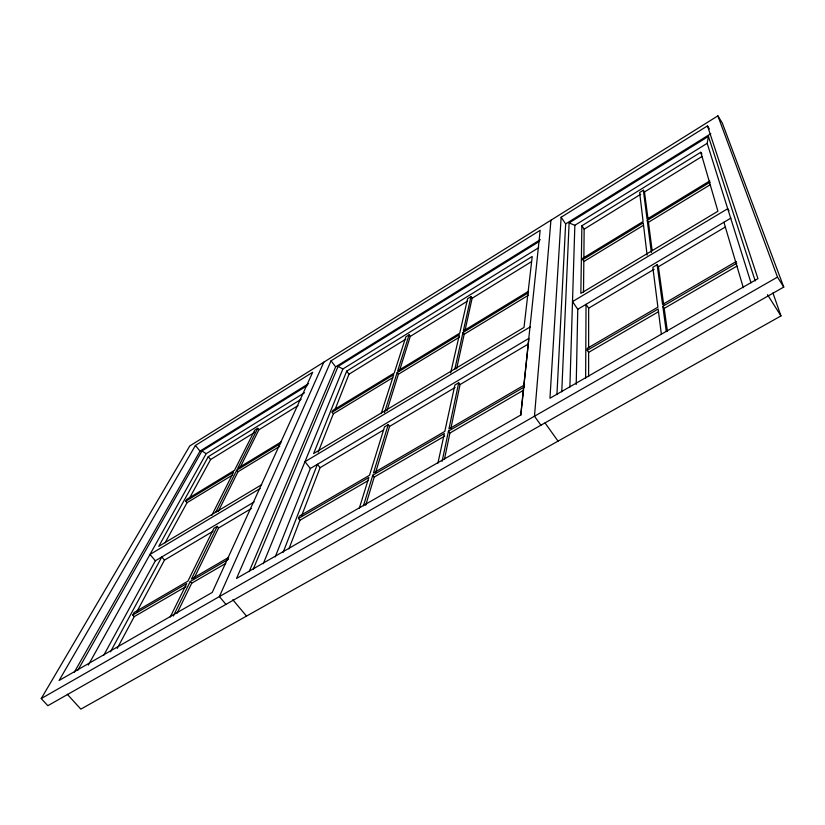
<?xml version="1.0" encoding="UTF-8"?>
<svg xmlns="http://www.w3.org/2000/svg" width="825" height="825" viewBox="0 0 825 825"><rect width="100%" height="100%" fill="white"/><g stroke="black" fill="none" stroke-linecap="round" stroke-linejoin="round"><path stroke-width="1.24" d="M588.627 376.592L588.637 352.368L587.225 350.316L587.225 348.377L657.907 307.168L652.822 267.331L657.123 264.763L658.422 266.743L663.795 305.322M588.637 347.861L588.658 308.179L586.039 304.343L585.637 378.52M583.502 292.132L583.822 261.566L582.615 258.349L643.098 221.533L639.633 192.503L643.356 190.214L644.48 191.957L647.945 218.439M583.863 257.668L584.152 229.154L581.883 225.761L700.786 152.264L701.91 154.048M581.883 225.761L580.841 293.391L717.915 211.241L700.786 152.264M576.211 384.512L577.758 309.272L572.509 301.599L727.712 208.715L729.001 210.767M569.879 387.09L574.85 225.297L707.169 143.333L708.438 136.393L569.106 222.936L561.753 391.793M556.937 394.567L565.641 223.915L561.134 217.233L707.479 125.895L709.376 128.948M561.134 217.233L549.955 398.238L757.948 278.644L707.479 125.895M550.925 220.223L534.476 416.213L540.922 425.205M520.802 415.284L528.887 338.374L310.334 468.507L275.21 556.937M444.386 459.525L449.914 433.043L523.617 390.184M450.883 428.412L460.041 384.574L528.217 344.077M442.097 461.309L448.48 431.114L524.391 386.904M460.041 384.574L458.71 382.759L448.934 428.99L524.587 384.893M437.931 463.103L444.345 433.527L372.797 475.2L363.454 505.808M456.607 368.775L464.197 334.259L528.577 295.133M465.083 330.237L472.117 298.258L531.228 261.803M454.75 369.435L462.969 332.547L528.443 292.72M472.117 298.258L470.972 296.639L463.32 330.99L528.608 291.235M450.656 372.952L459.381 334.733L397.145 372.601L384.46 412.665M365.702 505.282L374.23 477.056L444.675 436.085M375.633 472.426L389.544 426.432L455.091 387.502M389.544 426.432L388.214 424.679L373.467 472.983L444.809 431.403L454.864 385.048L458.71 382.759M359.329 508.169L368.837 477.5L298.464 518.492L299.908 520.286L288.915 548.914M386.925 410.757L398.382 374.261L459.515 337.105M399.269 371.415L410.262 336.404L467.662 301.001M410.262 336.404L409.107 334.837L397.66 370.961L459.731 333.176L467.6 298.722L470.972 296.639M381.181 413.645L393.69 374.705L332.114 412.17L333.352 413.779L318.192 452.141M301.702 515.594L320.09 467.682L383.656 429.938M298.464 518.492L299.351 516.192L369.517 475.282L384.512 426.876L388.214 424.679M283.14 552.317L317.419 464.289L320.09 467.682M334.971 409.695L348.996 374.189L405.91 339.085M332.114 412.17L332.795 410.458L394.216 373.065L405.848 336.847L409.107 334.837M346.686 371.126L313.634 453.544L523.999 327.453L532.228 256.451L346.686 371.126L348.996 374.189M263.278 563.702L342.87 368.992L538.663 247.717M253.193 569.281L338.095 366.403L538.911 241.684M249.16 571.632L335.641 366.847L540.313 239.662M331.052 360.814L236.538 578.459L520.73 415.047L540.169 230.309L331.052 360.814L335.641 366.847M323.812 362.175L219.378 596.588L225.947 604.374M177.107 613.192L191.699 583.223L225.71 563.444M193.988 578.511L218.594 527.969L251.429 508.468M173.343 616.038L190.245 581.512L228.649 559.144M218.594 527.969L217.253 526.35L191.431 579.098L228.628 557.411M170.239 616.997L186.708 583.574L132.773 614.986L134.217 616.646L117.233 648.398M218.13 511.624L237.992 471.735L279.716 446.377M240.044 467.62L258.906 429.753L298.021 405.632M215.665 512.294L236.754 470.198L280.675 443.468M258.906 429.753L257.74 428.288L237.662 468.383L281.48 441.705M211.788 515.408L233.609 472.106L185.759 501.218L187.007 502.724L165.093 542.829M136.744 611.933L164.484 560.103L213.056 531.259M132.773 614.986L134.093 612.521L187.894 581.161L213.922 528.33L217.253 526.35M110.509 651.791L161.803 556.947L164.484 560.103M189.853 497.506L210.592 459.546L254.853 432.248M103.785 655.194L155.368 560.773L254.162 501.951M185.759 501.218L186.78 499.352L234.527 470.291L254.77 430.124L257.74 428.288M301.115 399.29L208.261 456.679L158.761 546.367L261.628 484.708M88.316 665.084L206.167 453.668L304.518 392.752M77.828 670.302L201.929 450.976L307.024 385.708M74.209 672.406L200.011 451.12L308.612 383.635M195.412 445.469L59.091 680.491L212.231 592.433L312.706 372.261L195.412 445.469L200.011 451.12M41.25 698.558L189.76 445.964L717.884 115.861L722.277 122.977L783.75 287.079L47.829 705.705L41.25 698.558L777.49 277.107L717.884 115.861M565.641 223.915L710.82 133.702M584.152 229.154L640.767 194.246M644.48 191.957L701.951 156.513M709.758 180.943L647.068 219.12L643.356 190.214M582.605 259.762L643.252 222.853L647.099 255.1M651.368 252.543L647.233 220.43L710.119 182.17M187.007 502.724L232.681 474.963M333.352 413.779L392.721 377.695M583.822 261.566L643.376 225.369M652.173 250.79L648.45 222.286L710.232 184.738M260.081 488.565L149.985 554.462L155.368 560.773M530.558 326.71L304.972 461.711L310.334 468.507M577.758 309.272L730.888 218.099M588.658 308.179L654.122 269.301M658.422 266.743L725.381 226.978M736.282 261.484L662.568 304.456L657.123 264.763M587.225 350.316L658.144 309.014L661.392 334.455M666.291 331.64L662.815 306.292L736.797 263.206M134.217 616.646L185.955 586.565M299.908 520.286L368.074 480.645M588.637 352.368L658.443 311.767M667.404 331.299L664.218 308.406L737.076 266.032M772.932 292.978L780.966 315.934L80.84 709.139L67.289 694.258M569.106 222.936L574.85 225.297M338.095 366.403L342.87 368.992M201.929 450.976L206.167 453.668M190.245 581.512L191.699 583.223M232.825 599.785L246.51 616.089M208.261 456.679L210.592 459.546M236.754 470.198L237.992 471.735M372.797 475.2L374.23 477.056M397.145 372.601L398.382 374.261M448.48 431.114L449.914 433.043M462.969 332.547L464.197 334.259M545.067 422.988L558.04 441.127M662.815 306.292L664.218 308.406M647.233 220.43L648.45 222.286M767.508 294.7L780.966 315.934M777.49 277.107L783.75 287.079M708.438 136.393L755.205 280.943M707.169 143.333L751.018 282.872M723.907 222.255L743.304 287.677"/></g></svg>
